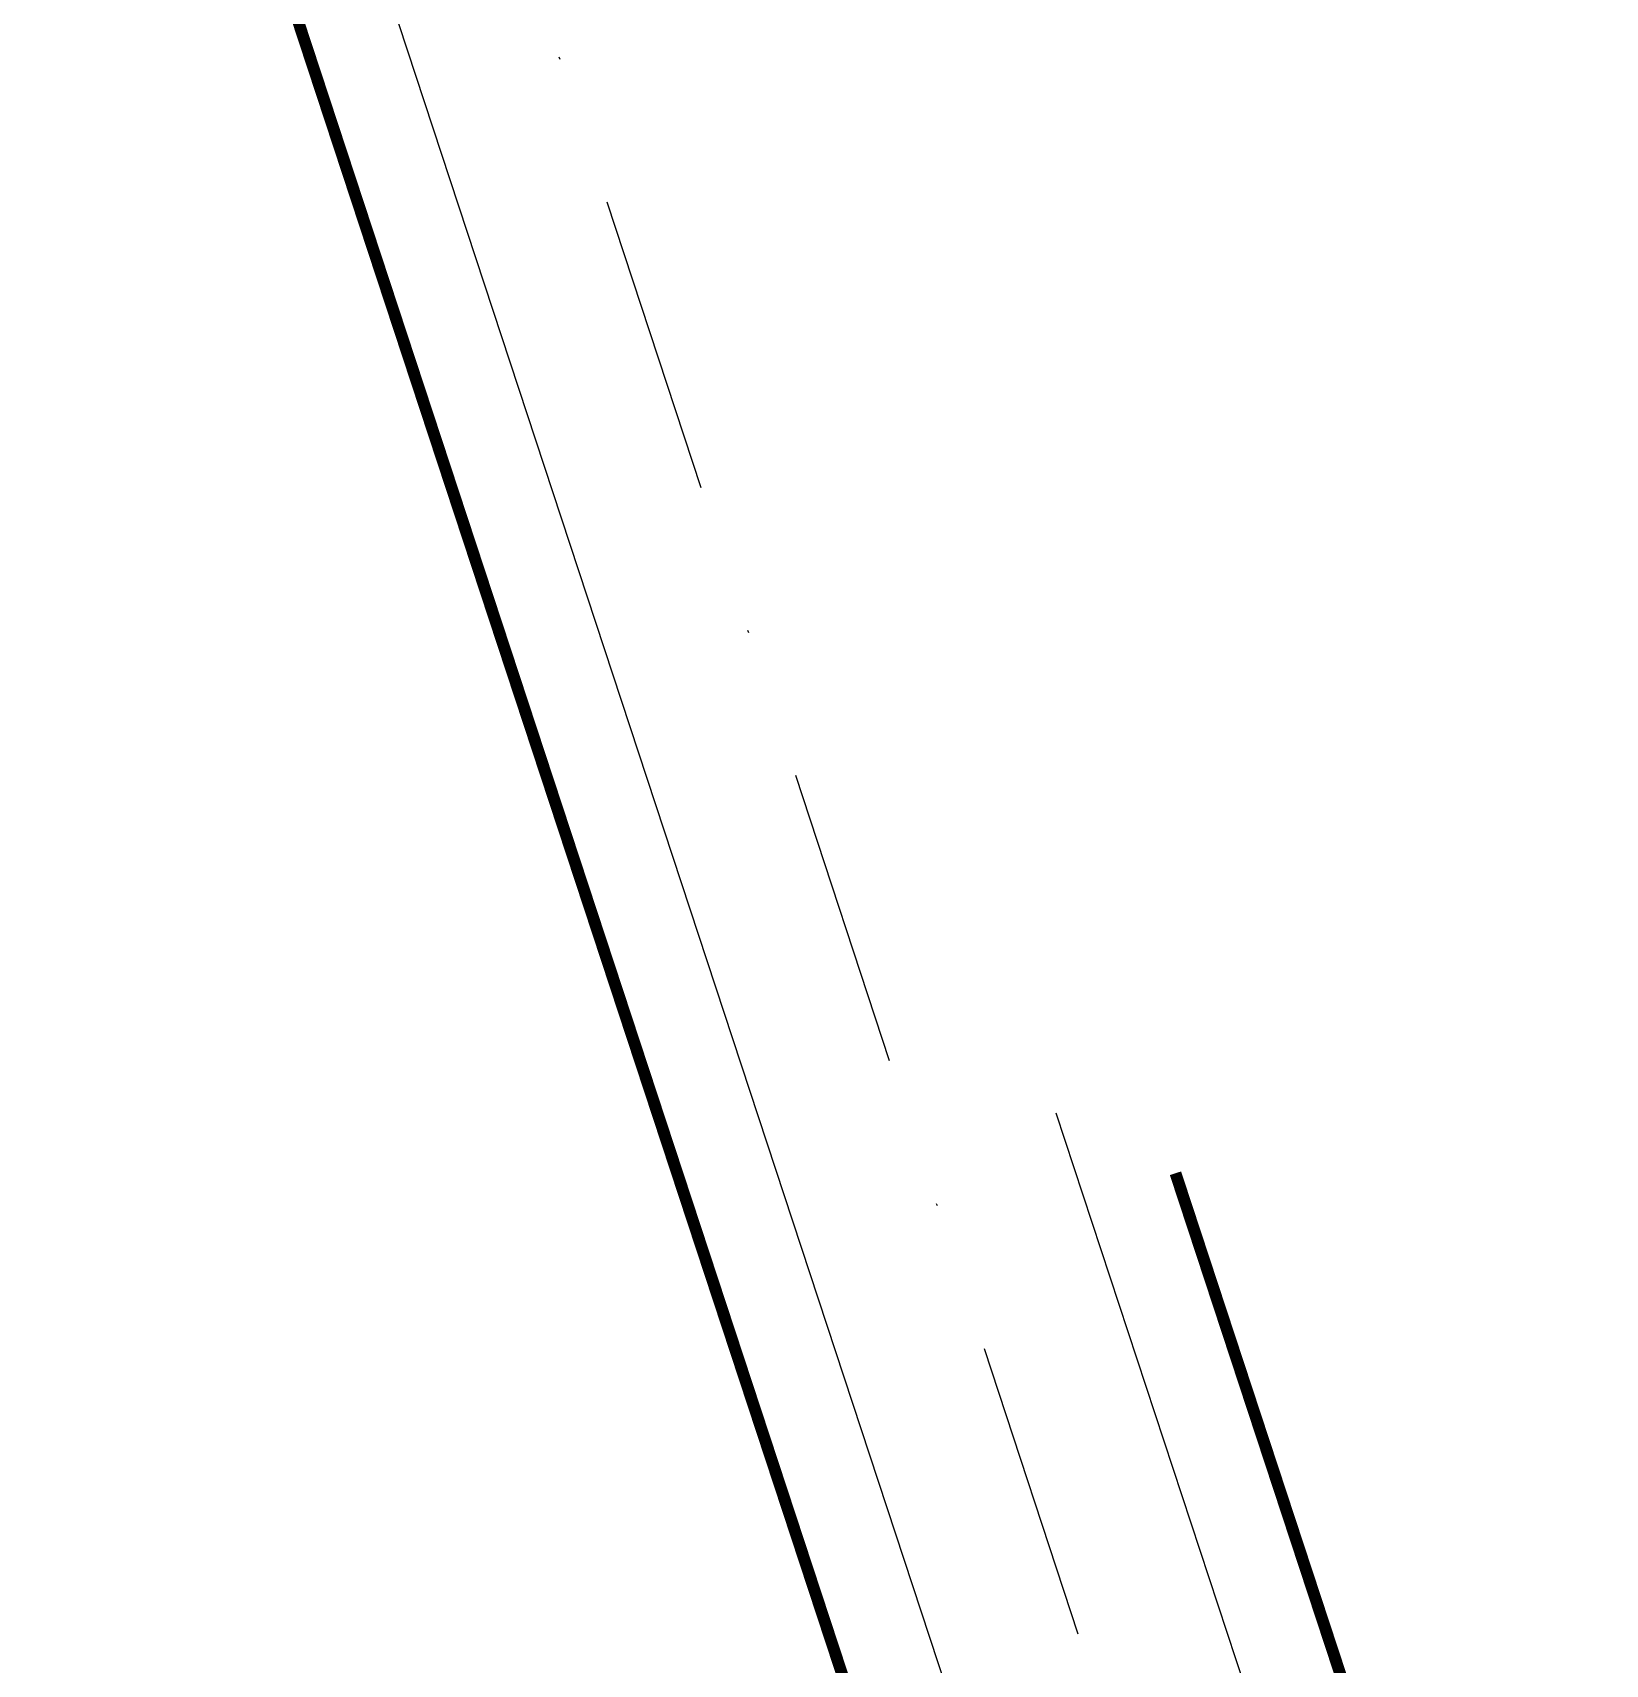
# Model space of a CAD drawing. Header units: millimetres. Extents: x 415847 to 420533, y 507593 to 509769.
# Drawn here: x 419564.5 to 419631, y 509323.9 to 509392.8 of the extents above; entities that cross this region are included whole.
import ezdxf

# ---------------------------------------------------------------- set-up
doc = ezdxf.new("R2010")
doc.units = ezdxf.units.MM
doc.linetypes.add('DASHDOT', pattern=[25.4, 12.7, -6.35, 0, -6.35])
for name, color, linetype in [('RD-中线', 1, 'DASHDOT'), ('RD-侧石线', 5, 'Continuous'), ('RD-红线', 7, 'Continuous')]:
    doc.layers.add(name, color=color, linetype=linetype)

msp = doc.modelspace()

# ---------------------------------------------------------------- linework, layer by layer
at = {"layer": 'RD-中线'}
msp.add_lwpolyline([(419564.872, 509458.322), (419630.993, 509257.435)], dxfattribs=at)
at = {"layer": 'RD-侧石线'}
for points in [[(419566.956, 509432.797), (419612.212, 509295.304)], [(419607.776, 509347.163), (419619.177, 509312.525)]]:
    msp.add_lwpolyline(points, dxfattribs=at)
at = {"layer": 'RD-红线', "ltscale": 0.001, "const_width": 0.5, "flags": 128}
for points in [[(419604.771, 509305.115), (419564.778, 509426.62)], [(419612.826, 509344.614), (419622.182, 509316.187)]]:
    msp.add_lwpolyline(points, dxfattribs=at)

doc.saveas('drawing.dxf')
